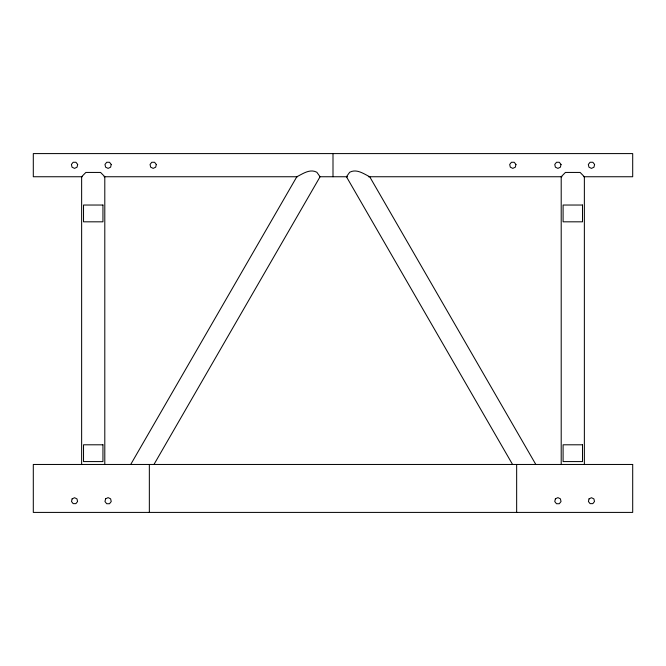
<?xml version="1.0" encoding="UTF-8"?>
<svg xmlns="http://www.w3.org/2000/svg" width="666" height="666" viewBox="0 0 666 666"><rect width="100%" height="100%" fill="white"/><g stroke="black" fill="none" stroke-linecap="round" stroke-linejoin="round"><path stroke-width="1" d="M130.719 464.46L296.828 176.748C302.963 173.701 309.948 168.54 316.858 172.269L320.08 176.748L153.971 464.46M81.635 464.46L81.635 176.723L85.864 172.436L100.566 172.436L104.795 176.723L104.795 464.46M584.34 176.748L580.136 172.436L565.434 172.436L561.205 176.723L561.205 464.46M82.209 176.748L33.3 176.748L33.3 153.588L632.7 153.588L632.7 176.748L583.791 176.748M104.062 176.748L297.619 176.748M319.472 176.748L347.569 176.748M368.381 176.748L561.938 176.748M535.814 464.46L369.705 176.748C363.561 173.701 356.585 168.54 349.675 172.269L346.445 176.748L512.554 464.46M584.365 176.723L584.365 464.46M516.658 464.46L516.658 512.412M333 153.588L333 176.748M149.342 464.46L149.342 512.412M77.672 164.452L77.048 167.174L74.542 168.381L72.028 167.174L71.404 164.452L73.143 162.271L75.932 162.271L77.672 164.452M111.239 164.452L110.614 167.174L108.108 168.381L105.594 167.174L104.97 164.452L106.71 162.271L109.499 162.271L111.239 164.452M72.103 498.892L71.503 501.523L73.185 503.638L75.891 503.638L77.581 501.523L76.973 498.892L74.542 497.718L72.103 498.892M156.31 164.452L155.694 167.174L153.18 168.381L150.666 167.174L150.05 164.452L151.79 162.271L154.57 162.271L156.31 164.452M105.594 498.826L104.97 501.548L106.71 503.729L109.499 503.729L111.239 501.548L110.614 498.826L108.108 497.619L105.594 498.826M515.95 164.452L515.334 167.174L512.82 168.381L510.306 167.174L509.69 164.452L511.43 162.271L514.21 162.271L515.95 164.452M561.03 164.452L560.406 167.174L557.892 168.381L555.386 167.174L554.761 164.452L556.501 162.271L559.29 162.271L561.03 164.452M594.596 164.452L593.972 167.174L591.458 168.381L588.952 167.174L588.328 164.452L590.068 162.271L592.857 162.271L594.596 164.452M555.386 498.826L554.761 501.548L556.501 503.729L559.29 503.729L561.03 501.548L560.406 498.826L557.892 497.619L555.386 498.826M589.027 498.892L588.419 501.523L590.109 503.638L592.815 503.638L594.497 501.523L593.897 498.892L591.458 497.718L589.027 498.892M102.947 205.036L83.525 205.036L83.525 221.82L102.947 221.82L102.947 205.036M582.517 205.036L563.095 205.036L563.095 221.82L582.517 221.82L582.517 205.036M102.947 444.796L83.525 444.796L83.525 461.58L102.947 461.58L102.947 444.796M582.517 444.796L563.095 444.796L563.095 461.58L582.517 461.58L582.517 444.796M632.7 464.46L33.3 464.46L33.3 512.412L632.7 512.412L632.7 464.46"/></g></svg>
